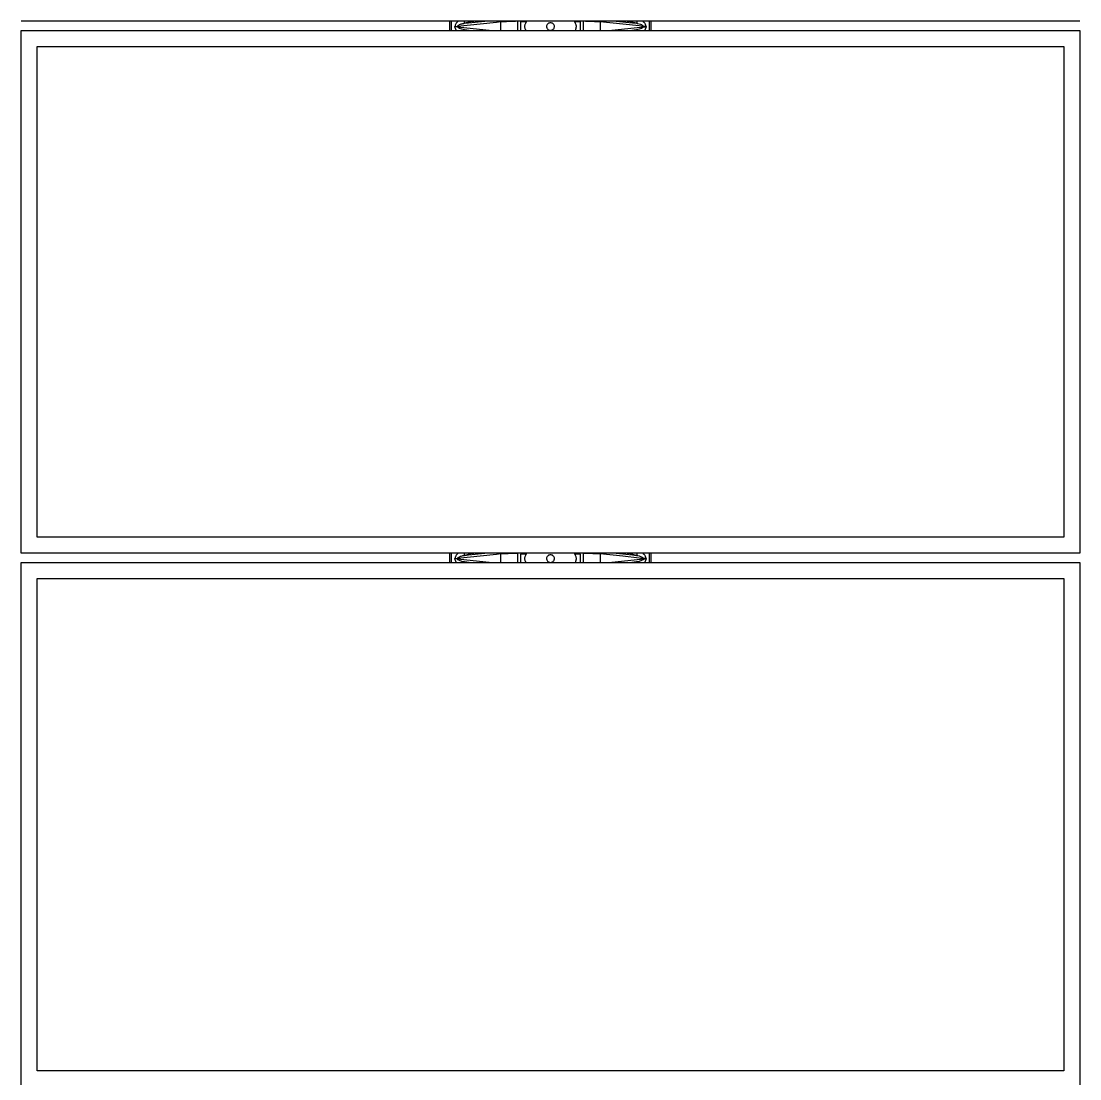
# Model space of a CAD drawing. Header units: inches. Extents: x -1851 to 6314, y -1304 to 4687.
# Drawn here: x 423.5 to 514.1, y 3155.8 to 3246.3 of the extents above; entities that cross this region are included whole.
import ezdxf

# ---------------------------------------------------------------- set-up
doc = ezdxf.new("R2010")
doc.units = ezdxf.units.IN
doc.header["$MEASUREMENT"] = 0

# ---------------------------------------------------------------- blocks, each defined once
blk = doc.blocks.new('2.4.20_7-7_Mid Plan View')
at = {"color": 7, "linetype": 'Continuous', "lineweight": 25}
blk.add_line((9.1975, -1.115), (9.1975, 1.115), dxfattribs=at)
blk = doc.blocks.new('2.4.20_8_Plan View')
at = {"color": 7, "linetype": 'Continuous', "lineweight": 25}
for p, q in [((9.3235, 1.15), (8.1839, 1.15)), ((7.0079, -1.15), (7.0079, 1.15)), ((7.0279, 1.15), (7.0279, -1.15)), ((8.1639, 1.15), (7.0279, 1.15)), ((8.1639, -1.15), (8.1639, 1.15)), ((8.1839, 1.15), (8.1839, -1.15)), ((8.1289, 1.115), (7.0629, 1.115)), ((7.0629, 1.115), (7.0629, -1.115)), ((8.1289, -1.115), (8.1289, 1.115)), ((9.2885, 1.115), (8.2189, 1.115)), ((8.2189, 1.115), (8.2189, -1.115)), ((9.2885, -1.115), (9.2885, 1.115)), ((7.0279, 0.2186), (7.0079, 0.2186)), ((7.0194, 0.2076), (7.0194, 0.2019)), ((7.0201, 0.2076), (7.0194, 0.2076)), ((7.0201, 0.2019), (7.0201, 0.2076)), ((8.1839, 0.2186), (8.1639, 0.2186)), ((8.1754, 0.2076), (8.1754, 0.2019)), ((8.1761, 0.2076), (8.1754, 0.2076)), ((8.1761, 0.2019), (8.1761, 0.2076)), ((7.01, 0.1757), (7.0126, 0.1872)), ((7.0194, 0.2019), (7.0201, 0.2019)), ((8.166, 0.1757), (8.1686, 0.1872)), ((8.1754, 0.2019), (8.1761, 0.2019)), ((7.0079, 0.0708), (7.0082, 0.0713)), ((7.0097, 0.072), (7.0279, 0.072)), ((8.1639, 0.0708), (8.1642, 0.0713)), ((8.1657, 0.072), (8.1839, 0.072)), ((7.0097, 0.0635), (7.0079, 0.0635)), ((7.0279, 0.0648), (7.0097, 0.0648)), ((7.0097, 0.0525), (7.0097, 0.0648)), ((8.1657, 0.0635), (8.1639, 0.0635)), ((8.1839, 0.0648), (8.1657, 0.0648)), ((8.1657, 0.0525), (8.1657, 0.0648)), ((7.0079, -0.0635), (7.0097, -0.0635)), ((7.0097, -0.0648), (7.0097, -0.0525)), ((7.0097, -0.0648), (7.0279, -0.0648)), ((8.1639, -0.0635), (8.1657, -0.0635)), ((8.1657, -0.0648), (8.1657, -0.0525)), ((8.1657, -0.0648), (8.1839, -0.0648)), ((7.0082, -0.0713), (7.0079, -0.0709)), ((7.0279, -0.072), (7.0097, -0.072)), ((8.1642, -0.0713), (8.1639, -0.0709)), ((8.1839, -0.072), (8.1657, -0.072)), ((7.0126, -0.1872), (7.01, -0.1757)), ((8.1686, -0.1872), (8.166, -0.1757)), ((7.0194, -0.2076), (7.0194, -0.2019)), ((7.0201, -0.2019), (7.0194, -0.2019)), ((7.0201, -0.2019), (7.0201, -0.2076)), ((8.1754, -0.2076), (8.1754, -0.2019)), ((8.1761, -0.2019), (8.1754, -0.2019)), ((8.1761, -0.2019), (8.1761, -0.2076)), ((7.0279, -0.2186), (7.0079, -0.2186)), ((7.0194, -0.2076), (7.0201, -0.2076)), ((8.1839, -0.2186), (8.1639, -0.2186)), ((8.1754, -0.2076), (8.1761, -0.2076)), ((7.0629, -1.115), (8.1289, -1.115)), ((8.2189, -1.115), (9.2885, -1.115)), ((7.0279, -1.15), (8.1639, -1.15)), ((8.1839, -1.15), (9.3235, -1.15))]:
    blk.add_line(p, q, dxfattribs=at)
at = {"color": 8, "linetype": 'Continuous', "lineweight": 25}
for p, q in [((7.0279, 0.215), (7.0079, 0.215)), ((8.1839, 0.215), (8.1639, 0.215)), ((7.0201, 0.2019), (7.0279, 0.1267)), ((7.0269, 0.1872), (7.0279, 0.1824)), ((7.0279, 0.1769), (7.0269, 0.1872)), ((8.1761, 0.2019), (8.1839, 0.1267)), ((8.1829, 0.1872), (8.1839, 0.1824)), ((8.1839, 0.1769), (8.1829, 0.1872)), ((7.0279, 0.1081), (7.0095, 0.1081)), ((8.1839, 0.1081), (8.1655, 0.1081)), ((7.0095, -0.1081), (7.0279, -0.1081)), ((8.1655, -0.1081), (8.1839, -0.1081)), ((7.0279, -0.1267), (7.0201, -0.2019)), ((8.1839, -0.1267), (8.1761, -0.2019)), ((7.0269, -0.1872), (7.0279, -0.1769)), ((7.0279, -0.1824), (7.0269, -0.1872)), ((8.1829, -0.1872), (8.1839, -0.1769)), ((8.1839, -0.1824), (8.1829, -0.1872)), ((7.0279, -0.215), (7.0079, -0.215)), ((8.1839, -0.215), (8.1639, -0.215))]:
    blk.add_line(p, q, dxfattribs=at)
at = {"color": 8, "linetype": 'Continuous', "lineweight": 25, "flags": 128}
for points in [[(7.0079, 0.1882), (7.0082, 0.1882), (7.0095, 0.1879), (7.0107, 0.1876), (7.0116, 0.1874), (7.0122, 0.1873), (7.0126, 0.1872)], [(7.0126, 0.1872), (7.0116, 0.1782), (7.0079, 0.143)], [(7.0269, 0.1872), (7.0273, 0.1873), (7.0279, 0.1874), (7.0279, 0.1874)], [(8.1639, 0.1882), (8.1642, 0.1882), (8.1655, 0.1879), (8.1667, 0.1876), (8.1676, 0.1874), (8.1682, 0.1873), (8.1686, 0.1872)], [(8.1686, 0.1872), (8.1676, 0.1782), (8.1639, 0.143)], [(8.1829, 0.1872), (8.1833, 0.1873), (8.1839, 0.1874), (8.1839, 0.1874)], [(7.0079, 0.1762), (7.0081, 0.1761), (7.009, 0.1759), (7.0096, 0.1758), (7.01, 0.1757)], [(8.1639, 0.1762), (8.1641, 0.1761), (8.165, 0.1759), (8.1656, 0.1758), (8.166, 0.1757)], [(7.0079, -0.143), (7.0116, -0.1782), (7.0126, -0.1872)], [(8.1639, -0.143), (8.1676, -0.1782), (8.1686, -0.1872)], [(7.0079, -0.1762), (7.0081, -0.1761), (7.009, -0.1759), (7.0096, -0.1758), (7.01, -0.1757)], [(8.1639, -0.1762), (8.1641, -0.1761), (8.165, -0.1759), (8.1656, -0.1758), (8.166, -0.1757)], [(7.0079, -0.1882), (7.0082, -0.1882), (7.0095, -0.1879), (7.0107, -0.1876), (7.0116, -0.1874), (7.0122, -0.1873), (7.0126, -0.1872)], [(7.0269, -0.1872), (7.0273, -0.1873), (7.0279, -0.1874), (7.0279, -0.1874)], [(8.1639, -0.1882), (8.1642, -0.1882), (8.1655, -0.1879), (8.1667, -0.1876), (8.1676, -0.1874), (8.1682, -0.1873), (8.1686, -0.1872)], [(8.1829, -0.1872), (8.1833, -0.1873), (8.1839, -0.1874), (8.1839, -0.1874)]]:
    blk.add_lwpolyline(points, dxfattribs=at)
at = {"color": 7, "linetype": 'Continuous', "lineweight": 25, "flags": 128}
for points in [[(7.0095, 0.1081), (7.0105, 0.117), (7.0143, 0.1529), (7.0194, 0.2019)], [(8.1655, 0.1081), (8.1665, 0.117), (8.1703, 0.1529), (8.1754, 0.2019)], [(7.0194, -0.2019), (7.0184, -0.1929), (7.0147, -0.157), (7.0095, -0.1081)], [(8.1754, -0.2019), (8.1744, -0.1929), (8.1707, -0.157), (8.1655, -0.1081)]]:
    blk.add_lwpolyline(points, dxfattribs=at)
at = {"color": 8, "linetype": 'Continuous', "lineweight": 25}
for centre, major_axis, start_param, end_param in [((7.0217, 0.1831), (0.0026, -0.0244), 2.543886, 3.07755), ((8.1777, 0.1831), (0.0026, -0.0244), 2.543886, 3.07755), ((7.0217, -0.1831), (-0.0026, -0.0244), 0.064043, 0.597707), ((8.1777, -0.1831), (-0.0026, -0.0244), 0.064043, 0.597707)]:
    blk.add_ellipse(centre, major_axis=major_axis, ratio=0.611475, start_param=start_param, end_param=end_param, dxfattribs=at)
at = {"color": 7, "linetype": 'Continuous', "lineweight": 25}
for centre, major_axis, start_param, end_param in [((7.0217, 0.1831), (-0.002, 0.0187), 4.899674, 6.219143), ((8.1777, 0.1831), (-0.002, 0.0187), 4.899674, 6.219143), ((7.0217, -0.1831), (0.002, 0.0187), 3.205635, 4.525104), ((8.1777, -0.1831), (0.002, 0.0187), 3.205635, 4.525104)]:
    blk.add_ellipse(centre, major_axis=major_axis, ratio=0.302481, start_param=start_param, end_param=end_param, dxfattribs=at)
at = {"color": 8, "linetype": 'Continuous', "lineweight": 25}
for points, knots in [([(7.0079, 0.1999), (7.008, 0.1999), (7.0085, 0.2009), (7.0099, 0.2026), (7.0123, 0.205), (7.0149, 0.2066), (7.0174, 0.2074), (7.0187, 0.2075), (7.0194, 0.2076)], [0, 0, 0, 0, 0.006339, 0.231027, 0.455234, 0.725748, 0.86299, 1, 1, 1, 1]), ([(8.1639, 0.1999), (8.164, 0.1999), (8.1645, 0.2009), (8.1659, 0.2026), (8.1683, 0.205), (8.1709, 0.2066), (8.1734, 0.2074), (8.1747, 0.2075), (8.1754, 0.2076)], [0, 0, 0, 0, 0.006369, 0.231009, 0.455255, 0.725759, 0.862995, 1, 1, 1, 1]), ([(7.0079, 0.1651), (7.0082, 0.1667), (7.0088, 0.1701), (7.0096, 0.1737), (7.01, 0.1757)], [0, 0, 0, 0, 0.450638, 1, 1, 1, 1]), ([(8.1639, 0.1651), (8.1642, 0.1667), (8.1648, 0.1701), (8.1656, 0.1737), (8.166, 0.1757)], [0, 0, 0, 0, 0.450654, 1, 1, 1, 1]), ([(7.01, -0.1757), (7.0096, -0.1738), (7.0088, -0.1702), (7.0082, -0.1667), (7.0079, -0.1651)], [0, 0, 0, 0, 0.529469, 1, 1, 1, 1]), ([(8.166, -0.1757), (8.1656, -0.1738), (8.1648, -0.1702), (8.1642, -0.1667), (8.1639, -0.1651)], [0, 0, 0, 0, 0.529453, 1, 1, 1, 1]), ([(7.0194, -0.2076), (7.0192, -0.2076), (7.0178, -0.2075), (7.0157, -0.207), (7.0134, -0.2057), (7.0115, -0.2043), (7.0098, -0.2024), (7.0085, -0.2009), (7.008, -0.2), (7.0079, -0.1998)], [0, 0, 0, 0, 0.046492, 0.280535, 0.437558, 0.594884, 0.781451, 0.968231, 1, 1, 1, 1]), ([(8.1754, -0.2076), (8.1752, -0.2076), (8.1738, -0.2075), (8.1717, -0.207), (8.1694, -0.2057), (8.1675, -0.2043), (8.1658, -0.2024), (8.1645, -0.2009), (8.164, -0.2), (8.1639, -0.1998)], [0, 0, 0, 0, 0.046491, 0.280526, 0.437545, 0.594866, 0.781427, 0.968201, 1, 1, 1, 1])]:
    blk.add_open_spline(points, degree=3, knots=knots, dxfattribs=at)
at = {"color": 7, "linetype": 'Continuous', "lineweight": 25}
for points, knots in [([(7.0194, 0.2019), (7.0191, 0.2018), (7.0186, 0.2017), (7.0175, 0.2009), (7.016, 0.1989), (7.0147, 0.1958), (7.0135, 0.192), (7.0129, 0.1892), (7.0126, 0.1876), (7.0126, 0.1872)], [0, 0, 0, 0, 0.045608, 0.09756, 0.223977, 0.478121, 0.704076, 0.93018, 1, 1, 1, 1]), ([(8.1754, 0.2019), (8.1751, 0.2018), (8.1746, 0.2017), (8.1735, 0.2009), (8.172, 0.1989), (8.1707, 0.1958), (8.1695, 0.192), (8.1689, 0.1892), (8.1687, 0.1876), (8.1686, 0.1872)], [0, 0, 0, 0, 0.045608, 0.09756, 0.223977, 0.478121, 0.704076, 0.93018, 1, 1, 1, 1]), ([(7.0095, 0.108), (7.0095, 0.108), (7.0095, 0.108), (7.0095, 0.108), (7.0095, 0.108), (7.0093, 0.1079), (7.0088, 0.1079), (7.0083, 0.1078), (7.0079, 0.1078)], [0, 0, 0, 0, 0.022518, 0.03736, 0.060756, 0.10099, 0.316533, 1, 1, 1, 1]), ([(7.0082, 0.0713), (7.0082, 0.0718), (7.0083, 0.0744), (7.0085, 0.0791), (7.0087, 0.0856), (7.009, 0.0923), (7.0092, 0.0984), (7.0094, 0.1036), (7.0095, 0.1066), (7.0095, 0.108)], [0, 0, 0, 0, 0.038745, 0.197212, 0.355681, 0.541629, 0.727576, 0.86379, 1, 1, 1, 1]), ([(8.1655, 0.108), (8.1655, 0.108), (8.1655, 0.108), (8.1655, 0.108), (8.1655, 0.108), (8.1653, 0.1079), (8.1648, 0.1079), (8.1643, 0.1078), (8.1639, 0.1078)], [0, 0, 0, 0, 0.022505, 0.037339, 0.060721, 0.100933, 0.316356, 1, 1, 1, 1]), ([(8.1642, 0.0713), (8.1642, 0.0718), (8.1643, 0.0744), (8.1645, 0.0791), (8.1647, 0.0856), (8.165, 0.0923), (8.1652, 0.0984), (8.1654, 0.1036), (8.1655, 0.1066), (8.1655, 0.108)], [0, 0, 0, 0, 0.038745, 0.197212, 0.355681, 0.541629, 0.727576, 0.86379, 1, 1, 1, 1]), ([(7.0082, 0.0713), (7.0084, 0.0715), (7.0087, 0.0718), (7.0093, 0.072), (7.0096, 0.072), (7.0097, 0.072)], [0, 0, 0, 0, 0.390189, 0.780315, 1, 1, 1, 1]), ([(8.1642, 0.0713), (8.1644, 0.0715), (8.1647, 0.0718), (8.1653, 0.072), (8.1656, 0.072), (8.1657, 0.072)], [0, 0, 0, 0, 0.389729, 0.780336, 1, 1, 1, 1]), ([(7.0105, 0.0528), (7.0104, 0.0527), (7.0102, 0.0525), (7.0098, 0.0524), (7.0095, 0.0523), (7.0091, 0.0524), (7.0087, 0.0525), (7.0083, 0.0527), (7.008, 0.053), (7.008, 0.0532), (7.0079, 0.0533)], [0, 0, 0, 0, 0.154257, 0.268576, 0.364754, 0.461194, 0.556216, 0.707698, 0.947333, 1, 1, 1, 1]), ([(7.0105, 0.0528), (7.0111, 0.0532), (7.0122, 0.0541), (7.0143, 0.0552), (7.0167, 0.056), (7.0196, 0.0563), (7.0225, 0.056), (7.025, 0.0552), (7.0268, 0.0543), (7.0277, 0.0537), (7.0279, 0.0535)], [0, 0, 0, 0, 0.130878, 0.261459, 0.397697, 0.535157, 0.65565, 0.809098, 0.935026, 1, 1, 1, 1]), ([(8.1665, 0.0528), (8.1664, 0.0527), (8.1662, 0.0525), (8.1658, 0.0524), (8.1655, 0.0523), (8.1651, 0.0524), (8.1647, 0.0525), (8.1643, 0.0527), (8.164, 0.053), (8.164, 0.0532), (8.1639, 0.0533)], [0, 0, 0, 0, 0.154251, 0.268565, 0.364739, 0.461175, 0.556193, 0.707668, 0.947294, 1, 1, 1, 1]), ([(8.1665, 0.0528), (8.1671, 0.0532), (8.1682, 0.0541), (8.1703, 0.0552), (8.1727, 0.056), (8.1756, 0.0563), (8.1785, 0.056), (8.181, 0.0552), (8.1828, 0.0543), (8.1837, 0.0537), (8.1839, 0.0535)], [0, 0, 0, 0, 0.130879, 0.26146, 0.397699, 0.535159, 0.655609, 0.809097, 0.935026, 1, 1, 1, 1]), ([(7.0207, 0.0085), (7.0197, 0.0085), (7.0179, 0.0086), (7.0153, 0.0074), (7.0132, 0.0055), (7.0118, 0.0029), (7.0114, 0), (7.0118, -0.0028), (7.0132, -0.0054), (7.0152, -0.0074), (7.0178, -0.0085), (7.0206, -0.0087), (7.0233, -0.0079), (7.0256, -0.0062), (7.0272, -0.0038), (7.028, -0.001), (7.0279, 0.0019), (7.0268, 0.0046), (7.025, 0.0068), (7.0228, 0.0081), (7.0213, 0.0084), (7.0207, 0.0085)], [0, 0, 0, 0, 0.052112, 0.104545, 0.157922, 0.21238, 0.267152, 0.321521, 0.375406, 0.428946, 0.481966, 0.534336, 0.586529, 0.639505, 0.693644, 0.748419, 0.802969, 0.857, 0.910659, 0.963882, 1, 1, 1, 1]), ([(8.1767, 0.0085), (8.1757, 0.0085), (8.1739, 0.0086), (8.1713, 0.0074), (8.1692, 0.0055), (8.1678, 0.0029), (8.1674, 0), (8.1678, -0.0028), (8.1692, -0.0054), (8.1712, -0.0074), (8.1738, -0.0085), (8.1766, -0.0087), (8.1793, -0.0079), (8.1816, -0.0062), (8.1832, -0.0038), (8.184, -0.001), (8.1839, 0.0019), (8.1828, 0.0046), (8.181, 0.0068), (8.1788, 0.0081), (8.1773, 0.0084), (8.1767, 0.0085)], [0, 0, 0, 0, 0.052112, 0.104544, 0.157921, 0.212378, 0.267153, 0.321525, 0.375409, 0.42895, 0.481969, 0.534339, 0.586532, 0.639508, 0.693646, 0.748421, 0.80297, 0.857001, 0.910659, 0.963882, 1, 1, 1, 1]), ([(7.0079, -0.0533), (7.008, -0.0533), (7.008, -0.053), (7.0083, -0.0527), (7.0087, -0.0525), (7.0092, -0.0524), (7.0095, -0.0523), (7.0099, -0.0524), (7.0103, -0.0526), (7.0105, -0.0527), (7.0105, -0.0528)], [0, 0, 0, 0, 0.119099, 0.292605, 0.467761, 0.568736, 0.670135, 0.761366, 0.882793, 1, 1, 1, 1]), ([(7.0279, -0.0535), (7.0277, -0.0537), (7.0268, -0.0544), (7.0251, -0.0552), (7.0231, -0.0558), (7.0214, -0.0561), (7.0194, -0.0563), (7.0169, -0.056), (7.0143, -0.0552), (7.0122, -0.0541), (7.0111, -0.0532), (7.0106, -0.0528), (7.0105, -0.0528)], [0, 0, 0, 0, 0.0522574, 0.218742, 0.3033298, 0.3877014, 0.4634748, 0.5851218, 0.7406135, 0.8683322, 0.9963023, 1, 1, 1, 1]), ([(8.1639, -0.0533), (8.164, -0.0533), (8.164, -0.053), (8.1643, -0.0527), (8.1647, -0.0525), (8.1652, -0.0524), (8.1655, -0.0523), (8.1659, -0.0524), (8.1663, -0.0526), (8.1665, -0.0527), (8.1665, -0.0528)], [0, 0, 0, 0, 0.119085, 0.292689, 0.467824, 0.568787, 0.670174, 0.761394, 0.882807, 1, 1, 1, 1]), ([(8.1839, -0.0535), (8.1837, -0.0537), (8.1828, -0.0544), (8.1811, -0.0552), (8.1791, -0.0558), (8.1774, -0.0561), (8.1754, -0.0563), (8.1729, -0.056), (8.1703, -0.0552), (8.1682, -0.0541), (8.1671, -0.0532), (8.1666, -0.0528), (8.1665, -0.0528)], [0, 0, 0, 0, 0.0522574, 0.218742, 0.3033298, 0.3877014, 0.4634748, 0.5851218, 0.7406135, 0.8683322, 0.9963023, 1, 1, 1, 1]), ([(7.0095, -0.108), (7.0095, -0.1066), (7.0094, -0.1036), (7.0092, -0.0983), (7.009, -0.0923), (7.0087, -0.0856), (7.0085, -0.0791), (7.0083, -0.0744), (7.0082, -0.0718), (7.0082, -0.0713)], [0, 0, 0, 0, 0.136281, 0.272564, 0.458441, 0.644319, 0.802794, 0.961268, 1, 1, 1, 1]), ([(7.0097, -0.072), (7.0095, -0.072), (7.0091, -0.0719), (7.0085, -0.0716), (7.0083, -0.0714), (7.0082, -0.0713)], [0, 0, 0, 0, 0.386368, 0.773001, 1, 1, 1, 1]), ([(8.1655, -0.108), (8.1655, -0.1066), (8.1654, -0.1036), (8.1652, -0.0983), (8.165, -0.0923), (8.1647, -0.0856), (8.1645, -0.0791), (8.1643, -0.0744), (8.1642, -0.0718), (8.1642, -0.0713)], [0, 0, 0, 0, 0.136281, 0.272564, 0.458441, 0.644319, 0.802794, 0.961268, 1, 1, 1, 1]), ([(8.1657, -0.072), (8.1655, -0.072), (8.1651, -0.0719), (8.1645, -0.0716), (8.1643, -0.0714), (8.1642, -0.0713)], [0, 0, 0, 0, 0.386368, 0.773001, 1, 1, 1, 1]), ([(7.0079, -0.1078), (7.0082, -0.1078), (7.0085, -0.1078), (7.009, -0.1079), (7.0093, -0.1079), (7.0094, -0.1079), (7.0095, -0.108), (7.0095, -0.108), (7.0095, -0.108), (7.0095, -0.108), (7.0095, -0.108)], [0, 0, 0, 0, 0.400058, 0.68306, 0.825739, 0.899064, 0.939277, 0.96266, 0.977494, 1, 1, 1, 1]), ([(8.1639, -0.1078), (8.1642, -0.1078), (8.1645, -0.1078), (8.165, -0.1079), (8.1653, -0.1079), (8.1654, -0.1079), (8.1655, -0.108), (8.1655, -0.108), (8.1655, -0.108), (8.1655, -0.108), (8.1655, -0.108)], [0, 0, 0, 0, 0.400392, 0.683237, 0.825836, 0.89912, 0.939311, 0.962681, 0.977507, 1, 1, 1, 1]), ([(7.0126, -0.1872), (7.0127, -0.1881), (7.0133, -0.191), (7.0144, -0.195), (7.016, -0.1988), (7.0174, -0.2007), (7.0185, -0.2016), (7.019, -0.2018), (7.0193, -0.2019), (7.0194, -0.2019)], [0, 0, 0, 0, 0.159804, 0.534675, 0.748516, 0.8989, 0.951749, 0.98526, 1, 1, 1, 1]), ([(8.1686, -0.1872), (8.1687, -0.1881), (8.1693, -0.191), (8.1704, -0.195), (8.172, -0.1988), (8.1734, -0.2007), (8.1745, -0.2016), (8.175, -0.2018), (8.1753, -0.2019), (8.1754, -0.2019)], [0, 0, 0, 0, 0.159802, 0.534652, 0.748489, 0.898902, 0.95175, 0.98526, 1, 1, 1, 1])]:
    blk.add_open_spline(points, degree=3, knots=knots, dxfattribs=at)

msp = doc.modelspace()

# ---------------------------------------------------------------- block references
at = {"yscale": 39.37008, "zscale": 39.37008, "rotation": 90}
for name, p, xscale in [('2.4.20_8_Plan View', (468.81365, 3522.2038), -39.37008), ('2.4.20_7-7_Mid Plan View', (468.81365, 2794.40906), 39.37008)]:
    msp.add_blockref(name, p, dxfattribs=dict(at, xscale=xscale))

doc.saveas('drawing.dxf')
